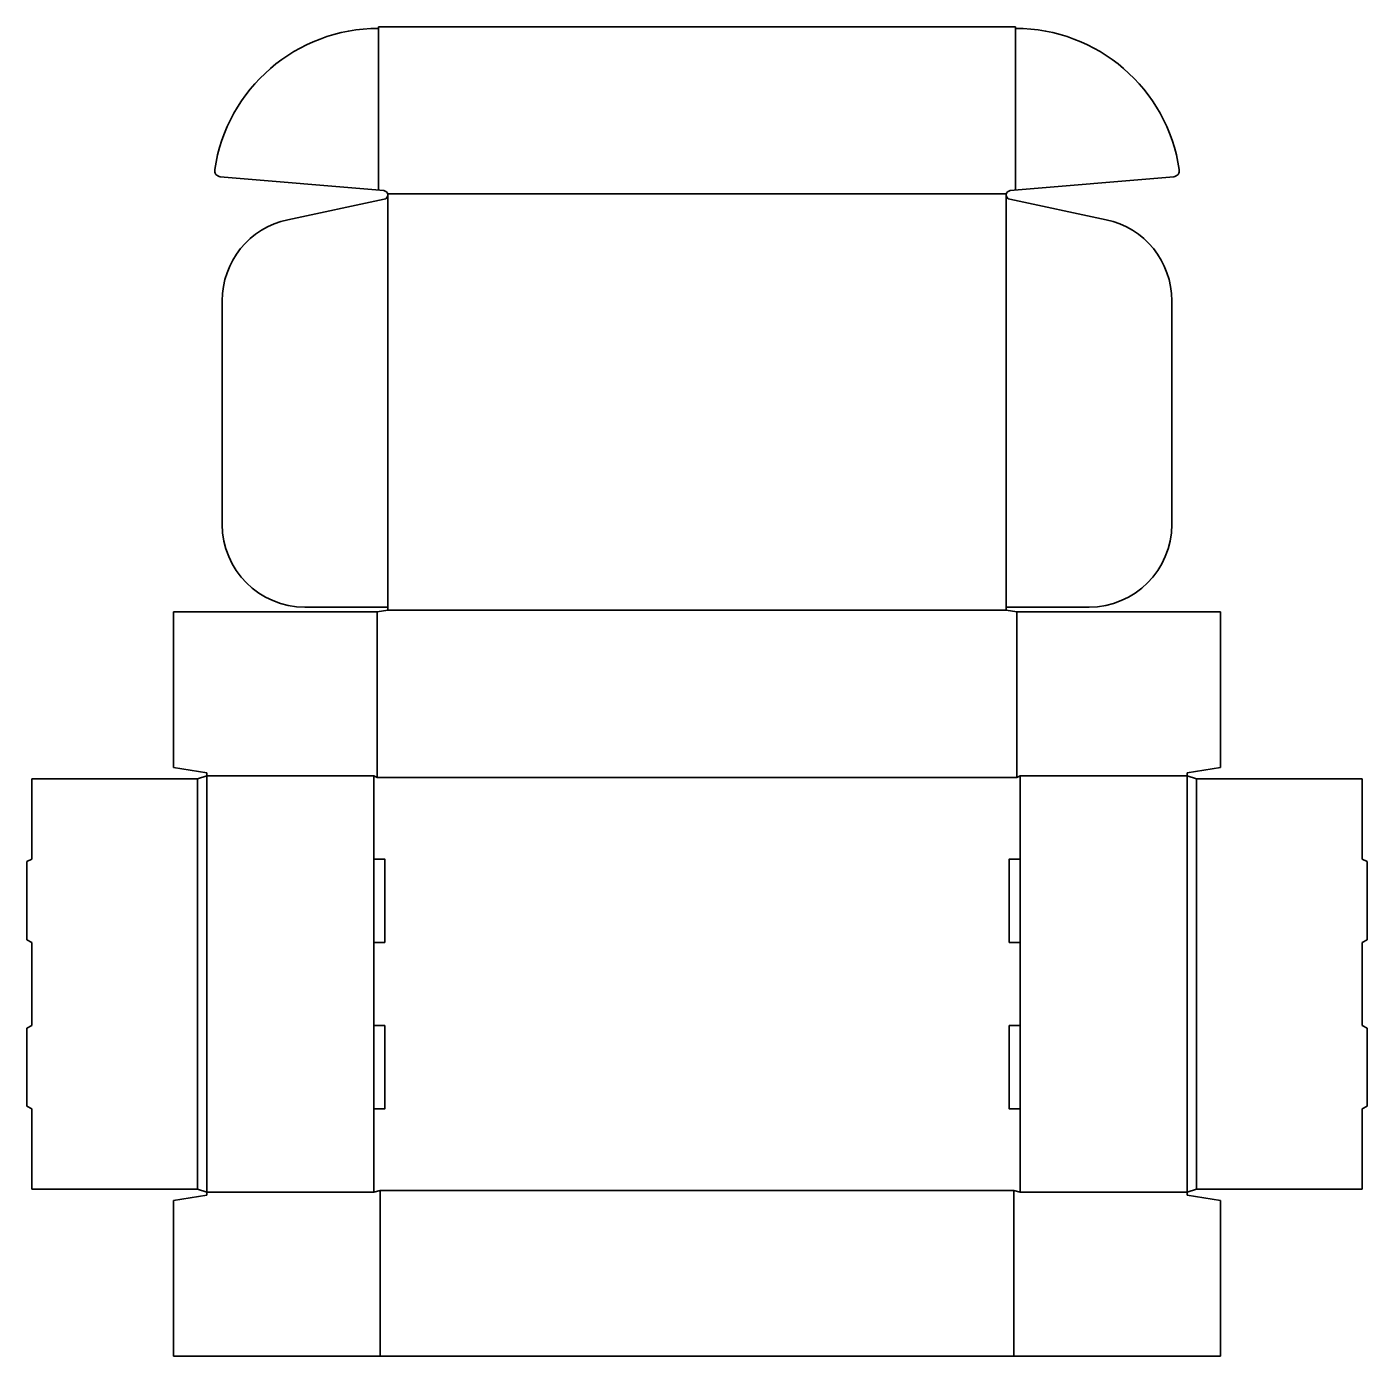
# Model space of a CAD drawing. Header units: centimetres. Extents: x -169 to 484, y -80 to 568.
import ezdxf

# ---------------------------------------------------------------- set-up
doc = ezdxf.new("R2010")
doc.units = ezdxf.units.CM
doc.linetypes.add('Solid', pattern=[0])
doc.layers.add('cuttingLine', color=1, linetype='Solid', lineweight=35)
doc.layers.add('foldingLine', color=1, linetype='Solid', lineweight=35)

msp = doc.modelspace()

# ---------------------------------------------------------------- linework, layer by layer
at = {"layer": 'cuttingLine', "color": 5, "linetype": 'Solid', "lineweight": 35}
for p, q in [((2.25, 568.25), (312.75, 568.25)), ((2.25, 568.25), (2.25, 567.5)), ((312.75, 568.25), (312.75, 567.5)), ((-74.91467, 495.1646), (4.7993, 488.35261)), ((389.91467, 495.1646), (310.2007, 488.35261)), ((-41.98774, 474.18135), (5.0594, 484.14207)), ((356.98774, 474.18135), (309.9406, 484.14207)), ((-74, 434.68192), (-74, 325.625)), ((389, 434.68192), (389, 325.625)), ((-97.75, 207.07375), (-97.75, 283)), ((-97.75, 283), (1.5, 283)), ((6.75, 285.25), (-33.625, 285.25)), ((6.75, 283.75), (1.5, 283)), ((6.75, 283.75), (6.75, 285.25)), ((308.25, 285.25), (348.625, 285.25)), ((308.25, 283.75), (308.25, 285.25)), ((308.25, 283.75), (313.5, 283)), ((412.75, 283), (313.5, 283)), ((412.75, 207.07375), (412.75, 283)), ((-81.5, 204.5), (-97.75, 207.07375)), ((-81.5, 203), (-86, 201.5)), ((-81.5, 203), (-81.5, 204.5)), ((0, 203), (-81.5, 203)), ((0, 203), (1.5, 202.25)), ((313.5, 202.25), (315, 203)), ((315, 203), (396.5, 203)), ((396.5, 204.5), (412.75, 207.07375)), ((396.5, 203), (396.5, 204.5)), ((396.5, 203), (401, 201.5)), ((-166.75, 162.4), (-166.75, 201.5)), ((-86, 201.5), (-166.75, 201.5)), ((401, 201.5), (481.75, 201.5)), ((481.75, 162.4), (481.75, 201.5)), ((-169.25, 161.15), (-166.75, 162.4)), ((-169.25, 123.05), (-169.25, 161.15)), ((484.25, 161.15), (481.75, 162.4)), ((484.25, 123.05), (484.25, 161.15)), ((-166.75, 121.8), (-169.25, 123.05)), ((-166.75, 81.2), (-166.75, 121.8)), ((481.75, 121.8), (484.25, 123.05)), ((481.75, 81.2), (481.75, 121.8)), ((-169.25, 79.95), (-166.75, 81.2)), ((-169.25, 41.85), (-169.25, 79.95)), ((484.25, 79.95), (481.75, 81.2)), ((484.25, 41.85), (484.25, 79.95)), ((-166.75, 40.6), (-169.25, 41.85)), ((-166.75, 1.5), (-166.75, 40.6)), ((481.75, 40.6), (484.25, 41.85)), ((481.75, 1.5), (481.75, 40.6)), ((-86, 1.5), (-166.75, 1.5)), ((-81.5, 0), (-86, 1.5)), ((0, 0), (-81.5, 0)), ((-81.5, 0), (-81.5, -1.5)), ((0, 0), (3, 0.75)), ((315, 0), (312, 0.75)), ((315, 0), (396.5, 0)), ((396.5, 0), (401, 1.5)), ((396.5, 0), (396.5, -1.5)), ((401, 1.5), (481.75, 1.5)), ((-81.5, -1.5), (-97.75, -4.07375)), ((-97.75, -4.07375), (-97.75, -80)), ((396.5, -1.5), (412.75, -4.07375)), ((412.75, -4.07375), (412.75, -80)), ((-97.75, -80), (3, -80)), ((3, -80), (312, -80)), ((412.75, -80), (312, -80))]:
    msp.add_line(p, q, dxfattribs=at)
for points in [[(0, 121.8), (0, 162.4), (5.25, 162.4), (5.25, 121.8), (0, 121.8)], [(315, 121.8), (315, 162.4), (309.75, 162.4), (309.75, 121.8), (315, 121.8)], [(0, 40.6), (0, 81.2), (5.25, 81.2), (5.25, 40.6), (0, 40.6)], [(315, 40.6), (315, 81.2), (309.75, 81.2), (309.75, 40.6), (315, 40.6)]]:
    msp.add_lwpolyline(points, close=True, dxfattribs=at)
for centre, radius, start, end in [((2.25, 486.75), 80.75, 90, 171.56593), ((312.75, 486.75), 80.75, 8.43407, 90), ((-74.65916, 498.1537), 3, 171.56598, 265.1142), ((389.65916, 498.1537), 3, -85.1142, 8.43402), ((4.61775, 486.22809), 2.13226, -78.04592, 85.11567), ((310.38225, 486.22809), 2.13226, 94.88432, 258.04592), ((-33.625, 434.68192), 40.375, 101.95402, 180.00001), ((348.625, 434.68192), 40.375, -0.00001, 78.04598), ((-33.625, 325.625), 40.375, 180, 270), ((348.625, 325.625), 40.375, -90, 0)]:
    msp.add_arc(centre, radius, start, end, dxfattribs=at)
for p in [(1.5, 202.25), (313.5, 202.25)]:
    msp.add_point(p, dxfattribs=at)
at = {"layer": 'foldingLine', "color": 1, "linetype": 'Solid', "lineweight": 35}
for p, q in [((2.25, 567.5), (2.25, 488.57046)), ((312.75, 567.5), (312.75, 488.57046)), ((6.75, 285.25), (6.75, 486.75)), ((6.75, 486.75), (308.25, 486.75)), ((308.25, 486.75), (308.25, 285.25)), ((1.5, 202.25), (1.5, 283)), ((6.75, 283.75), (308.25, 283.75)), ((313.5, 202.25), (313.5, 283)), ((-81.5, 0), (-81.5, 203)), ((0, 162.4), (0, 203)), ((315, 162.4), (315, 203)), ((396.5, 0), (396.5, 203)), ((-86, 1.5), (-86, 201.5)), ((1.5, 202.25), (313.5, 202.25)), ((401, 1.5), (401, 201.5)), ((0, 81.2), (0, 121.8)), ((315, 81.2), (315, 121.8)), ((0, 0), (0, 40.6)), ((0, 0), (0, 40.6)), ((315, 0), (315, 40.6)), ((315, 0), (315, 40.6)), ((3, 0.75), (312, 0.75)), ((3, 0.75), (3, -80)), ((312, 0.75), (312, -80))]:
    msp.add_line(p, q, dxfattribs=at)

doc.saveas('drawing.dxf')
